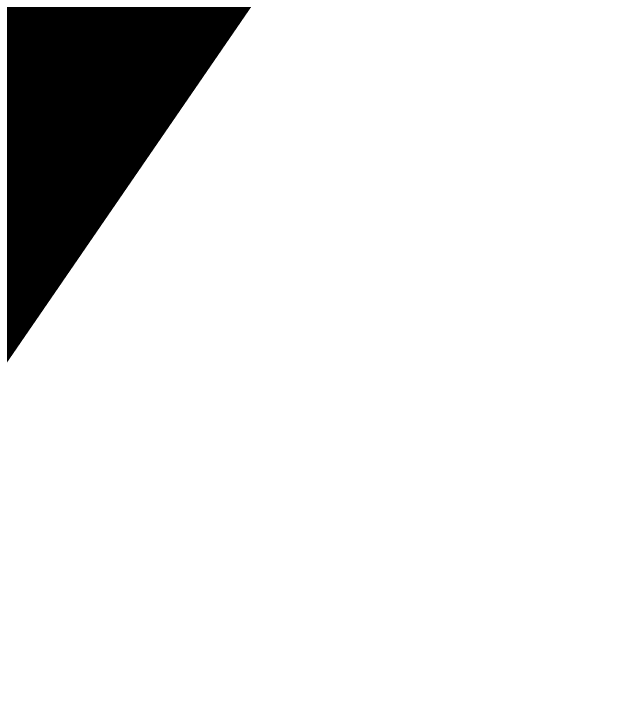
# Model space of a CAD drawing. Header units: metres. Extents: x 326467 to 340077, y 1811030 to 1824953.
# Drawn here: x 329555.981 to 329560.028, y 1812888.235 to 1812893.001 of the extents above; entities that cross this region are included whole.
import ezdxf

# ---------------------------------------------------------------- set-up
doc = ezdxf.new("R2010")
doc.units = ezdxf.units.M
doc.header["$MEASUREMENT"] = 0
doc.layers.add('CRZ LINE FOR RIVER OR CREEK', color=84, linetype='Continuous')
doc.layers.add('NDZ-200M FROM CRZ', color=30, linetype='Continuous')

# ---------------------------------------------------------------- blocks, each defined once
blk = doc.blocks.new('16')
at = {"layer": 'CRZ LINE FOR RIVER OR CREEK', "ltscale": 0.1, "const_width": 3.0321, "flags": 128}
for points in [[(329553.7488, 1812890.105), (329595.2096, 1812950.4347), (329612.0033, 1813031.1715), (329648.9468, 1813103.666), (329708.4457, 1813180.7714), (329759.0284, 1813224.1159), (329775.5726, 1813272.5081), (329790.4542, 1813367.4111), (329809.16, 1813433.9815)], [(328500.1042, 1812715.8481), (328586.46, 1812675.1869), (328687.3649, 1812654.1917), (328814.7943, 1812626.2937), (328896.9786, 1812575.7512), (329009.8235, 1812530.404), (329088.6041, 1812523.7311), (329177.6468, 1812537.1956), (329273.3183, 1812592.8349), (329399.3009, 1812709.3477), (329470.4714, 1812762.2722), (329556.3697, 1812894.128)]]:
    blk.add_lwpolyline(points, dxfattribs=at)
at = {"layer": 'NDZ-200M FROM CRZ', "const_width": 3.0321, "flags": 128}
blk.add_lwpolyline([(328500.1042, 1812715.8481), (328586.46, 1812675.1869), (328687.3649, 1812654.1917), (328814.7943, 1812626.2937), (328896.9786, 1812575.7512), (329009.8235, 1812530.404), (329088.6041, 1812523.7311), (329177.6468, 1812537.1956), (329273.3183, 1812592.8349), (329399.3009, 1812709.3477), (329470.4714, 1812762.2722), (329553.7488, 1812890.105), (329595.2096, 1812950.4347), (329612.0033, 1813031.1715), (329648.9468, 1813103.666), (329700.3755, 1813170.313), (329708.4457, 1813180.7714), (329759.0284, 1813224.1159), (329775.5726, 1813272.5081), (329790.4542, 1813367.4111), (329809.16, 1813433.9815)], dxfattribs=at)

msp = doc.modelspace()

# ---------------------------------------------------------------- block references
msp.add_blockref('16', (0, 0))

doc.saveas('drawing.dxf')
